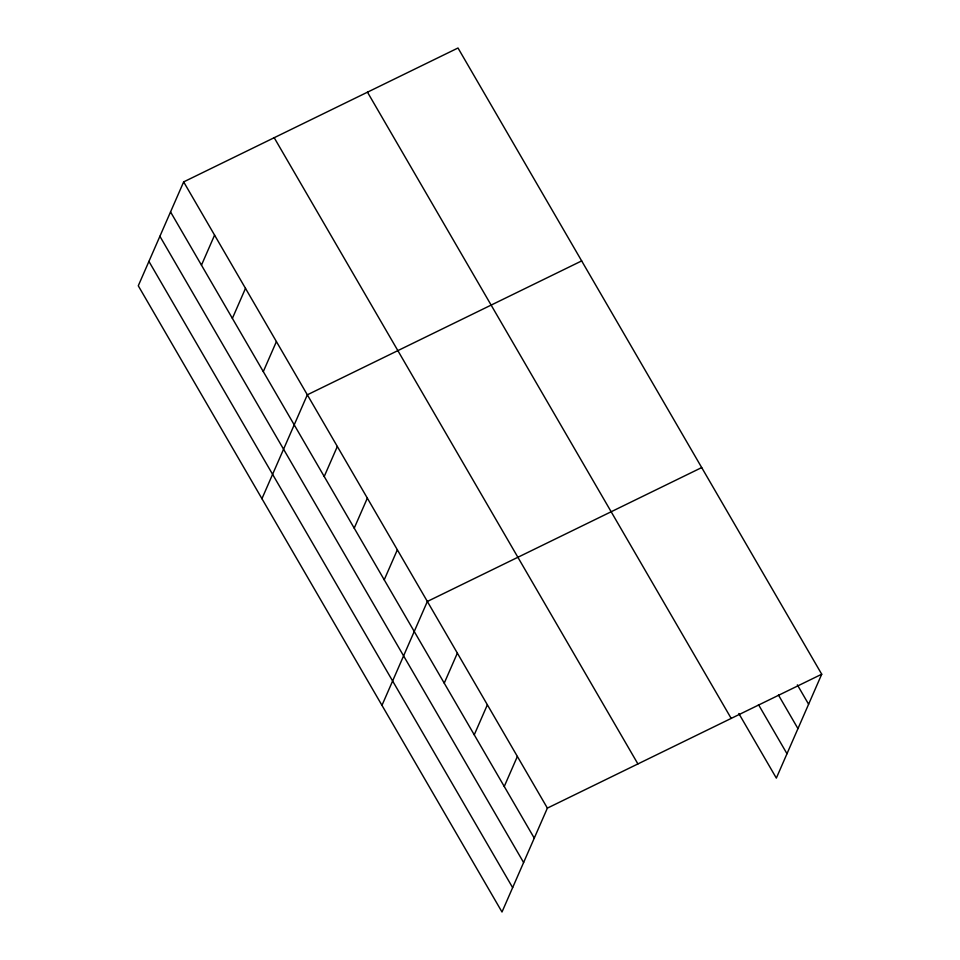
<?xml version="1.0" encoding="UTF-8"?>
<svg xmlns="http://www.w3.org/2000/svg" width="960" height="960" viewBox="0 0 960 960"><rect width="100%" height="100%" fill="white"/><g stroke="black" fill="none" stroke-linecap="round" stroke-linejoin="round"><path stroke-width="1.44" d="M183.66 181.896L138.276 285.78L501.996 912L547.38 808.116L821.724 674.22L458.004 48L183.66 181.896L547.38 808.116M201.468 265.152L214.584 235.128M232.38 318.384L245.496 288.36M263.292 371.616L276.408 341.592M261.948 498.696L307.332 394.812L581.664 260.916M324.216 476.508L337.332 446.484M354.216 528.168L367.344 498.144M384.228 579.828L397.344 549.804M381.972 705.348L427.356 601.464L701.7 467.568M444.24 683.16L457.356 653.136M474.252 734.82L487.368 704.796M504.252 786.48L517.368 756.456M821.724 674.22L776.34 778.104L738.828 713.52M797.352 684.864L808.608 704.244M778.452 695.04L797.952 728.616M758.484 704.64L786.984 753.72M367.476 92.184L731.184 718.404M274.2 137.712L637.908 763.932M170.544 211.92L534.264 838.14M159.9 236.292L523.608 862.512M148.932 261.408L512.64 887.628"/></g></svg>
